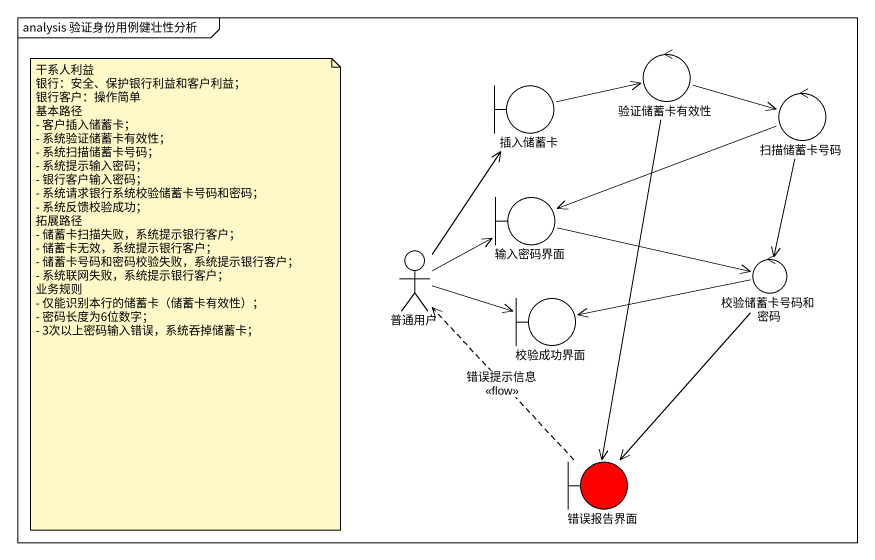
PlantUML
@startuml
mainframe analysis 验证身份用例健壮性分析
control 验证储蓄卡有效性
boundary 插入储蓄卡
control 扫描储蓄卡号码
boundary 输入密码界面
actor 普通用户
control 校验储蓄卡号码和密码
boundary 校验成功界面
boundary 错误报告界面 #FF0000
验证储蓄卡有效性 -right-> 扫描储蓄卡号码
验证储蓄卡有效性 --> 错误报告界面
插入储蓄卡 -right-> 验证储蓄卡有效性
扫描储蓄卡号码 -left-> 输入密码界面
扫描储蓄卡号码 --> 校验储蓄卡号码和密码
输入密码界面 -right-> 校验储蓄卡号码和密码
普通用户 -up-> 插入储蓄卡
普通用户 -up-> 输入密码界面
普通用户 -right-> 校验成功界面
校验储蓄卡号码和密码 -left-> 校验成功界面
校验储蓄卡号码和密码 --> 错误报告界面
错误报告界面 .up.> 普通用户 : 错误提示信息\n<<flow>>
note as N1
  干系人利益
  银行：安全、保护银行利益和客户利益；
  银行客户：操作简单
  基本路径
  - 客户插入储蓄卡；
  - 系统验证储蓄卡有效性；
  - 系统扫描储蓄卡号码；
  - 系统提示输入密码；
  - 银行客户输入密码；
  - 系统请求银行系统校验储蓄卡号码和密码；
  - 系统反馈校验成功；
  拓展路径
  - 储蓄卡扫描失败，系统提示银行客户；
  - 储蓄卡无效，系统提示银行客户；
  - 储蓄卡号码和密码校验失败，系统提示银行客户；
  - 系统联网失败，系统提示银行客户；
  业务规则
  - 仅能识别本行的储蓄卡（储蓄卡有效性）；
  - 密码长度为6位数字；
  - 3次以上密码输入错误，系统吞掉储蓄卡；
end note
@enduml
